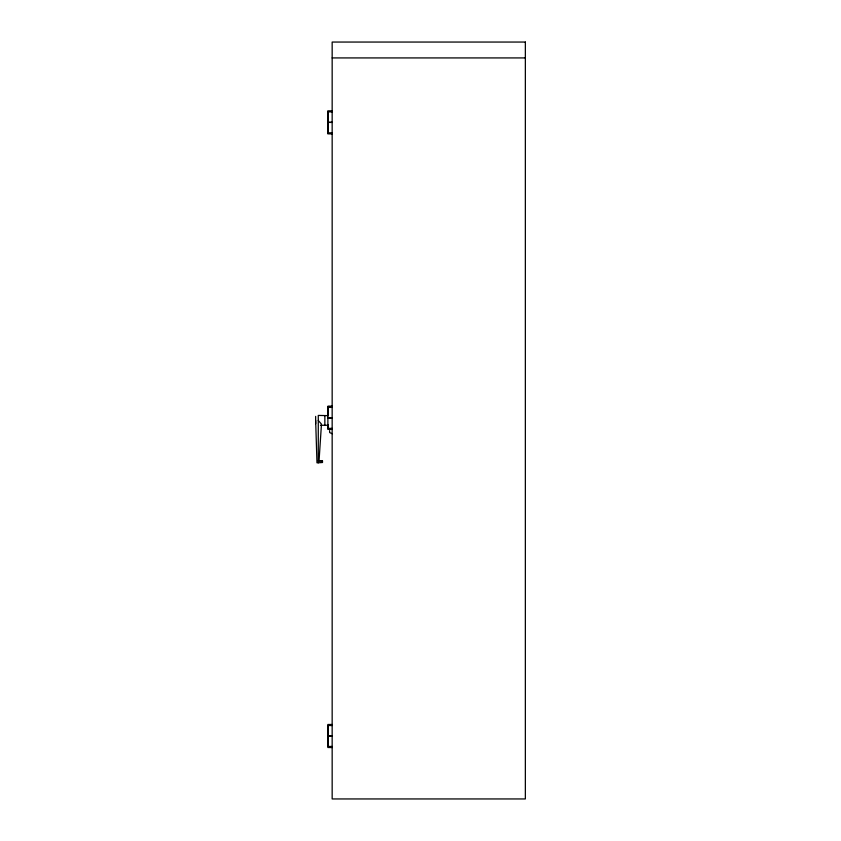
<?xml version="1.0" encoding="UTF-8"?>
<svg xmlns="http://www.w3.org/2000/svg" width="841" height="841" viewBox="0 0 841 841"><rect width="100%" height="100%" fill="white"/><g stroke="black" fill="none" stroke-linecap="round" stroke-linejoin="round"><path stroke-width="1.26" d="M320.463 425.304L328.432 425.252M315.648 420.447L316.973 462.792L318.276 462.792L318.276 415.422L328.432 415.643M318.276 462.792L322.502 462.497L322.502 460.963L318.276 460.668L319.054 460.815L321.462 424.137L318.276 420.447M332.163 57.924L525.352 57.924M327.78 110.833L332.206 110.854M327.78 111.874L332.163 111.874M327.885 122.292L332.1 122.323M327.885 122.408L332.1 122.439M327.78 132.825L332.163 132.825M327.78 133.866L332.206 133.898M327.78 406.361L332.163 406.361M327.822 406.392L332.206 406.392M327.78 407.401L332.163 407.401M327.822 407.433L328.547 407.433M327.885 417.819L332.058 417.819M327.885 417.945L332.058 417.945M327.78 428.363L332.163 428.363M327.78 429.404L332.163 429.404M327.78 724.469L332.206 724.5M327.78 725.51L332.163 725.51M327.885 735.928L332.058 735.928M327.885 736.043L332.058 736.043M327.78 746.461L332.163 746.461M327.78 747.502L332.206 747.533M318.276 460.679L322.502 460.973M332.163 433.735L329.619 432.537L329.619 430.645M327.937 111.906L327.937 132.857M327.937 407.433L327.937 415.244M327.937 424.484L327.937 428.384M327.937 725.541L327.937 746.493M327.885 111.874L327.885 132.825M327.885 407.401L327.885 428.363M327.885 725.51L327.885 746.461M324.857 415.906L324.857 424.989M315.648 416.39L315.648 423.675M525.352 42.05L332.163 42.05L332.163 798.95L525.352 798.95L525.352 42.05"/></g></svg>
